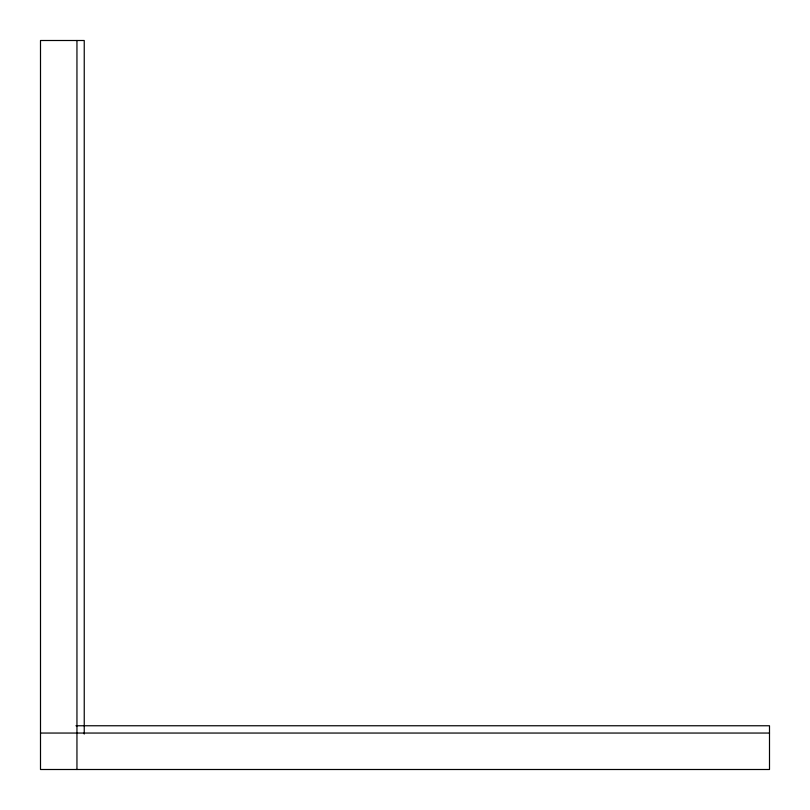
<?xml version="1.0" encoding="UTF-8"?>
<svg xmlns="http://www.w3.org/2000/svg" width="810" height="810" viewBox="0 0 810 810"><rect width="100%" height="100%" fill="white"/><g stroke="black" fill="none" stroke-linecap="round" stroke-linejoin="round"><path stroke-width="1.21" d="M75.938 725.76L769.5 725.76L769.5 769.5L40.5 769.5L40.5 40.5L84.24 40.5L84.24 734.062M40.5 733.05L769.5 733.05M76.95 40.5L76.95 769.5"/></g></svg>
